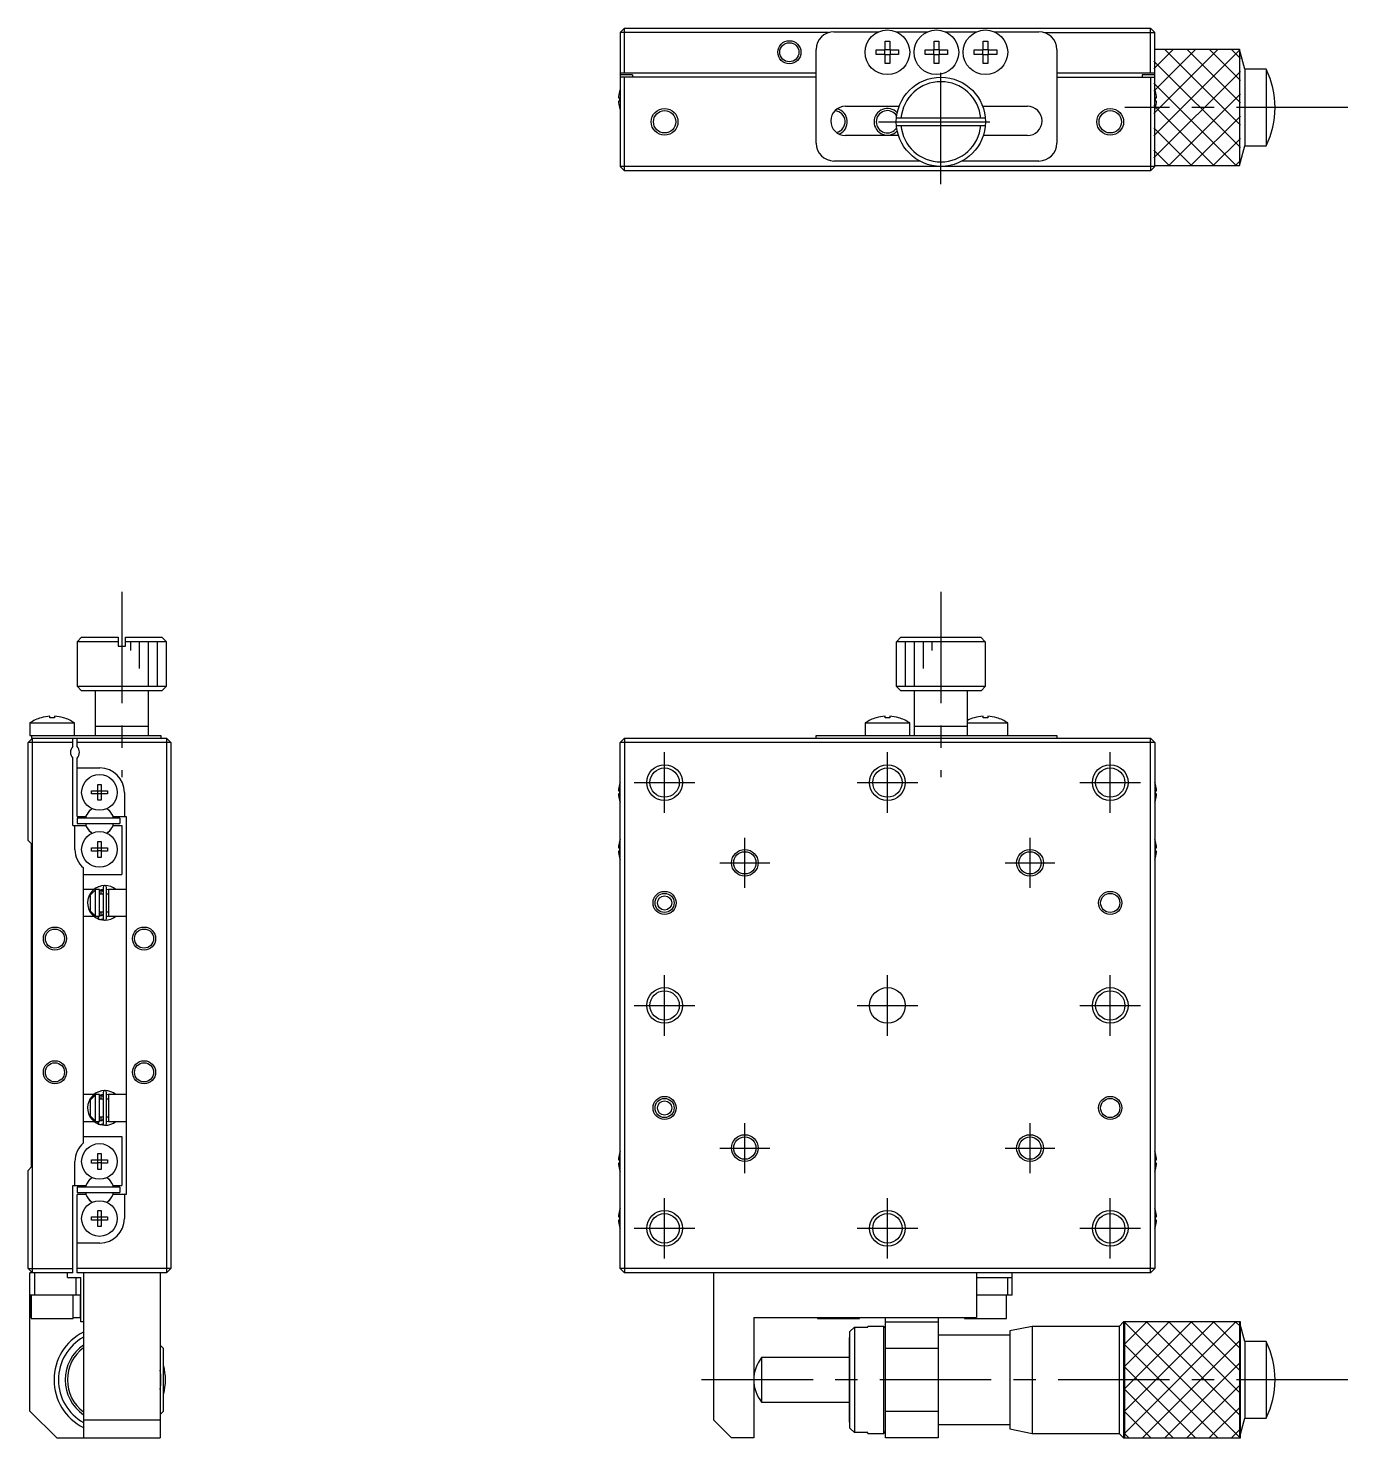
# Model space of a CAD drawing. Extents: x -8 to 378, y 7 to 269.
# Drawn here: x 48.8 to 196.9, y 110.4 to 268.6 of the extents above; entities that cross this region are included whole.
import ezdxf

# ---------------------------------------------------------------- set-up
doc = ezdxf.new("R2010")
doc.units = 0
doc.header["$LTSCALE"] = 10
doc.linetypes.add('CENTER', pattern=[2, 1.25, -0.25, 0.25, -0.25])
doc.layers.get('0').update_dxf_attribs({"linetype": 'CONTINUOUS'})
doc.layers.add('CENTER', color=1, linetype='CENTER')

msp = doc.modelspace()

# ---------------------------------------------------------------- linework, layer by layer
at = {"color": 7, "linetype": 'CONTINUOUS'}
for p, q in [((115.252878, 268.060326), (115.752878, 268.560326)), ((115.252878, 268.060326), (115.252878, 253.060326)), ((138.628378, 268.060326), (115.252878, 268.060326)), ((115.752878, 268.560326), (174.752878, 268.560326)), ((115.752878, 263.560326), (115.752878, 268.560326)), ((139.252878, 268.160326), (144.273082, 268.160326)), ((146.232674, 268.160326), (149.773082, 268.160326)), ((151.732674, 268.160326), (155.273082, 268.160326)), ((157.232674, 268.160326), (162.252878, 268.160326)), ((162.877378, 268.060326), (175.252878, 268.060326)), ((175.252878, 268.060326), (174.752878, 268.560326)), ((174.752878, 263.560326), (174.752878, 268.560326)), ((175.252878, 253.060326), (175.252878, 268.060326)), ((137.252878, 255.660326), (137.252878, 266.160326)), ((143.994288, 265.600326), (143.994288, 266.120326)), ((143.994288, 266.120326), (144.992878, 266.120326)), ((144.951503, 265.600326), (144.951503, 266.120326)), ((144.992878, 267.118916), (145.512878, 267.118916)), ((144.992878, 266.120326), (144.992878, 267.118916)), ((144.992878, 266.161701), (145.512878, 266.161701)), ((145.512878, 267.118916), (145.512878, 266.120326)), ((145.512878, 266.120326), (146.511467, 266.120326)), ((145.554253, 266.120326), (145.554253, 265.600326)), ((146.511467, 266.120326), (146.511467, 265.600326)), ((149.494288, 265.600326), (149.494288, 266.120326)), ((149.494288, 266.120326), (150.492878, 266.120326)), ((150.451503, 265.600326), (150.451503, 266.120326)), ((150.492878, 267.118916), (151.012878, 267.118916)), ((150.492878, 266.120326), (150.492878, 267.118916)), ((150.492878, 266.161701), (151.012878, 266.161701)), ((151.012878, 267.118916), (151.012878, 266.120326)), ((151.012878, 266.120326), (152.011467, 266.120326)), ((151.054253, 266.120326), (151.054253, 265.600326)), ((152.011467, 266.120326), (152.011467, 265.600326)), ((154.994288, 265.600326), (154.994288, 266.120326)), ((154.994288, 266.120326), (155.992878, 266.120326)), ((155.951503, 265.600326), (155.951503, 266.120326)), ((155.992878, 267.118916), (156.512878, 267.118916)), ((155.992878, 266.120326), (155.992878, 267.118916)), ((155.992878, 266.161701), (156.512878, 266.161701)), ((156.512878, 267.118916), (156.512878, 266.120326)), ((156.512878, 266.120326), (157.511467, 266.120326)), ((156.554253, 266.120326), (156.554253, 265.600326)), ((157.511467, 266.120326), (157.511467, 265.600326)), ((164.252878, 266.160326), (164.252878, 255.660326)), ((184.752885, 266.160325), (175.252878, 266.160325)), ((184.752885, 266.160325), (184.752885, 253.160327)), ((185.342373, 263.960326), (184.752885, 266.160325)), ((144.992878, 265.600326), (143.994288, 265.600326)), ((144.992878, 264.601737), (144.992878, 265.600326)), ((145.512878, 265.558951), (144.992878, 265.558951)), ((145.512878, 264.601737), (144.992878, 264.601737)), ((145.512878, 265.600326), (145.512878, 264.601737)), ((146.511467, 265.600326), (145.512878, 265.600326)), ((150.492878, 265.600326), (149.494288, 265.600326)), ((150.492878, 264.601737), (150.492878, 265.600326)), ((151.012878, 265.558951), (150.492878, 265.558951)), ((151.012878, 264.601737), (150.492878, 264.601737)), ((151.012878, 265.600326), (151.012878, 264.601737)), ((152.011467, 265.600326), (151.012878, 265.600326)), ((155.992878, 265.600326), (154.994288, 265.600326)), ((155.992878, 264.601737), (155.992878, 265.600326)), ((156.512878, 265.558951), (155.992878, 265.558951)), ((156.512878, 264.601737), (155.992878, 264.601737)), ((156.512878, 265.600326), (156.512878, 264.601737)), ((157.511467, 265.600326), (156.512878, 265.600326)), ((115.252878, 263.560326), (137.252878, 263.560326)), ((116.652878, 263.310326), (115.252878, 263.310326)), ((137.252878, 263.060326), (115.252878, 263.060326)), ((115.752878, 252.560326), (115.752878, 263.060326)), ((116.652878, 263.310326), (116.652878, 263.060326)), ((164.252878, 263.560326), (175.252878, 263.560326)), ((164.252878, 263.060326), (175.252878, 263.060326)), ((175.252878, 263.310326), (173.852878, 263.310326)), ((173.852878, 263.310326), (173.852878, 263.060326)), ((174.752878, 263.060326), (174.752878, 252.560326)), ((185.342373, 263.960326), (185.342373, 255.360326)), ((187.752884, 263.960326), (185.342373, 263.960326)), ((187.752884, 263.960326), (187.752884, 255.360326)), ((115.178734, 261.448942), (115.183356, 261.446688)), ((175.3224, 261.446688), (175.327022, 261.448942)), ((115.063019, 260.740326), (115.183356, 260.740326)), ((115.183356, 260.380326), (115.063019, 260.380326)), ((115.183356, 259.673965), (115.178734, 259.67171)), ((115.183356, 260.740326), (115.183356, 260.380326)), ((140.552878, 259.810326), (146.569129, 259.810326)), ((155.936626, 259.810326), (160.952878, 259.810326)), ((175.3224, 260.740326), (175.442737, 260.740326)), ((175.3224, 260.380326), (175.3224, 260.740326)), ((175.442737, 260.380326), (175.3224, 260.380326)), ((175.327022, 259.67171), (175.3224, 259.673965)), ((156.236852, 258.460326), (146.268904, 258.460326)), ((146.499195, 256.510326), (140.552878, 256.510326)), ((146.268904, 257.660326), (156.236852, 257.660326)), ((160.952878, 256.510326), (156.006561, 256.510326)), ((184.752885, 253.160327), (185.342373, 255.360326)), ((185.342373, 255.360326), (187.752884, 255.360326)), ((115.752878, 252.560326), (115.252878, 253.060326)), ((175.252878, 253.060326), (115.252878, 253.060326)), ((148.878009, 253.660326), (139.252878, 253.660326)), ((162.252878, 253.660326), (153.627746, 253.660326)), ((175.252878, 253.060326), (174.752878, 252.560326)), ((175.252878, 253.160327), (184.752885, 253.160327)), ((174.752878, 252.560326), (115.752878, 252.560326)), ((54.84947, 200.235162), (54.34947, 199.735162)), ((58.94947, 199.735162), (54.34947, 199.735162)), ((54.34947, 199.735162), (54.34947, 194.735162)), ((54.84947, 200.235162), (58.94947, 200.235162)), ((58.94947, 200.235162), (58.94947, 199.235162)), ((59.74947, 200.235162), (63.84947, 200.235162)), ((59.74947, 199.235162), (59.74947, 200.235162)), ((64.34947, 199.735162), (59.74947, 199.735162)), ((64.34947, 199.735162), (63.84947, 200.235162)), ((64.34947, 194.735162), (64.34947, 199.735162)), ((146.268904, 199.735162), (146.770691, 200.235162)), ((156.236852, 199.735162), (146.268904, 199.735162)), ((146.268904, 199.235162), (146.268904, 199.735162)), ((146.770691, 200.235162), (155.735065, 200.235162)), ((155.735065, 200.235162), (156.236852, 199.735162)), ((156.236852, 199.735162), (156.236852, 199.235162)), ((58.94947, 199.235162), (59.74947, 199.235162)), ((146.252878, 199.235162), (146.268904, 199.235162)), ((146.252878, 199.235162), (146.252878, 194.735162)), ((156.236852, 199.235162), (156.252878, 199.235162)), ((156.252878, 194.735162), (156.252878, 199.235162)), ((54.34947, 194.735162), (64.34947, 194.735162)), ((54.34947, 194.735162), (54.84947, 194.235162)), ((63.84947, 194.235162), (64.34947, 194.735162)), ((146.252878, 194.735162), (156.252878, 194.735162)), ((146.252878, 194.735162), (146.752878, 194.235162)), ((155.752878, 194.235162), (156.252878, 194.735162)), ((63.84947, 194.235162), (54.84947, 194.235162)), ((56.34947, 194.235162), (56.34947, 189.235162)), ((62.34947, 189.235162), (62.34947, 194.235162)), ((155.752878, 194.235162), (146.752878, 194.235162)), ((148.252878, 194.235162), (148.252878, 189.235162)), ((154.252878, 189.235162), (154.252878, 194.235162)), ((51.28947, 191.197743), (51.28947, 191.370115)), ((51.80947, 191.370115), (51.80947, 191.197743)), ((144.992878, 191.197743), (144.992878, 191.370115)), ((145.512878, 191.370115), (145.512878, 191.197743)), ((155.992878, 191.197743), (155.992878, 191.370115)), ((156.512878, 191.370115), (156.512878, 191.197743)), ((49.04947, 190.62682), (54.04947, 190.62682)), ((49.04947, 190.62682), (49.04947, 189.235162)), ((50.290881, 191.197743), (50.287537, 191.204598)), ((51.80947, 191.197743), (51.28947, 191.197743)), ((52.811403, 191.204598), (52.80806, 191.197743)), ((54.04947, 189.235162), (54.04947, 190.62682)), ((62.34947, 190.235162), (56.34947, 190.235162)), ((142.752878, 190.62682), (147.752878, 190.62682)), ((142.752878, 190.62682), (142.752878, 189.235162)), ((143.994288, 191.197743), (143.990945, 191.204598)), ((145.512878, 191.197743), (144.992878, 191.197743)), ((146.514811, 191.204598), (146.511467, 191.197743)), ((147.752878, 189.235162), (147.752878, 190.62682)), ((154.252878, 190.235162), (148.252878, 190.235162)), ((154.252878, 190.62682), (158.752878, 190.62682)), ((154.994288, 191.197743), (154.990945, 191.204598)), ((156.512878, 191.197743), (155.992878, 191.197743)), ((157.514811, 191.204598), (157.511467, 191.197743)), ((158.752878, 189.235162), (158.752878, 190.62682)), ((49.34947, 188.935162), (48.84947, 188.435162)), ((48.84947, 177.435162), (48.84947, 188.435162)), ((53.84947, 188.435162), (48.84947, 188.435162)), ((49.04947, 189.235162), (63.74947, 189.235162)), ((49.24947, 188.935162), (49.24947, 189.235162)), ((49.24947, 188.935162), (64.34947, 188.935162)), ((49.34947, 128.935162), (49.34947, 188.935162)), ((53.84947, 187.9966), (53.84947, 188.935162)), ((54.34947, 187.9966), (54.34947, 188.935162)), ((64.84947, 188.435162), (54.34947, 188.435162)), ((63.74947, 189.235162), (63.74947, 188.935162)), ((64.84947, 188.435162), (64.34947, 188.935162)), ((64.34947, 188.935162), (64.34947, 128.935162)), ((64.84947, 188.435162), (64.84947, 129.435162)), ((115.752878, 188.935162), (115.252878, 188.435162)), ((115.252878, 129.435162), (115.252878, 188.435162)), ((175.252878, 188.435162), (115.252878, 188.435162)), ((115.752878, 188.935162), (174.752878, 188.935162)), ((115.752878, 188.935162), (115.752878, 128.935162)), ((137.252878, 188.935162), (137.252878, 189.235162)), ((137.252878, 189.235162), (164.252878, 189.235162)), ((164.252878, 189.235162), (164.252878, 188.935162)), ((175.252878, 188.435162), (174.752878, 188.935162)), ((174.752878, 128.935162), (174.752878, 188.935162)), ((175.252878, 188.435162), (175.252878, 129.435162)), ((53.84947, 179.135162), (53.84947, 186.673724)), ((54.34947, 180.135162), (54.34947, 186.673724)), ((54.34947, 185.585162), (56.89947, 185.585162)), ((56.66947, 183.721524), (57.02947, 183.721524)), ((56.66947, 183.015162), (56.66947, 183.721524)), ((57.02947, 183.721524), (57.02947, 183.015162)), ((115.178734, 183.723778), (115.183356, 183.721524)), ((175.3224, 183.721524), (175.327022, 183.723778)), ((55.963109, 183.015162), (56.66947, 183.015162)), ((55.963109, 182.655162), (55.963109, 183.015162)), ((56.66947, 182.655162), (55.963109, 182.655162)), ((56.679842, 183.00479), (56.66947, 183.015162)), ((56.679842, 182.665534), (56.66947, 182.655162)), ((56.66947, 181.948801), (56.66947, 182.655162)), ((57.02947, 181.948801), (56.66947, 181.948801)), ((56.679842, 183.00479), (57.019098, 183.00479)), ((56.679842, 182.665534), (56.679842, 183.00479)), ((57.019098, 182.665534), (56.679842, 182.665534)), ((57.019098, 183.00479), (57.02947, 183.015162)), ((57.019098, 183.00479), (57.019098, 182.665534)), ((57.019098, 182.665534), (57.02947, 182.655162)), ((57.02947, 183.015162), (57.735832, 183.015162)), ((57.735832, 182.655162), (57.02947, 182.655162)), ((57.02947, 182.655162), (57.02947, 181.948801)), ((57.735832, 183.015162), (57.735832, 182.655162)), ((59.64947, 182.835162), (59.64947, 180.135162)), ((115.063019, 183.015162), (115.183356, 183.015162)), ((115.183356, 182.655162), (115.063019, 182.655162)), ((115.183356, 181.948801), (115.178734, 181.946546)), ((115.183356, 183.015162), (115.183356, 182.655162)), ((175.3224, 182.655162), (175.3224, 183.015162)), ((175.3224, 183.015162), (175.442737, 183.015162)), ((175.442737, 182.655162), (175.3224, 182.655162)), ((175.327022, 181.946546), (175.3224, 181.948801)), ((55.298665, 180.135162), (55.448831, 180.395257)), ((58.25011, 180.395257), (58.400276, 180.135162)), ((53.84947, 179.135162), (55.298665, 179.135162)), ((54.09947, 176.435162), (54.09947, 179.135162)), ((54.34947, 180.135162), (55.298665, 180.135162)), ((59.14947, 179.935162), (54.34947, 179.935162)), ((54.34947, 179.935162), (54.34947, 179.335162)), ((54.34947, 179.335162), (59.14947, 179.335162)), ((55.448831, 178.875067), (55.298665, 179.135162)), ((58.400276, 179.135162), (58.25011, 178.875067)), ((58.400276, 180.135162), (59.84947, 180.135162)), ((58.400276, 179.135162), (59.34947, 179.135162)), ((59.14947, 179.935162), (59.14947, 179.335162)), ((59.34947, 179.135162), (59.34947, 173.635162)), ((59.84947, 180.135162), (59.84947, 137.735162)), ((48.84947, 177.435162), (49.19947, 177.085162)), ((56.66947, 177.321524), (57.02947, 177.321524)), ((56.66947, 176.615162), (56.66947, 177.321524)), ((57.02947, 177.321524), (57.02947, 176.615162)), ((115.178734, 177.323778), (115.183356, 177.321524)), ((175.3224, 177.321524), (175.327022, 177.323778)), ((49.19947, 177.085162), (49.19947, 140.785162)), ((55.963109, 176.615162), (56.66947, 176.615162)), ((55.963109, 176.255162), (55.963109, 176.615162)), ((56.66947, 176.255162), (55.963109, 176.255162)), ((56.679842, 176.60479), (56.66947, 176.615162)), ((56.679842, 176.265534), (56.66947, 176.255162)), ((56.66947, 175.548801), (56.66947, 176.255162)), ((57.02947, 175.548801), (56.66947, 175.548801)), ((56.679842, 176.60479), (57.019098, 176.60479)), ((56.679842, 176.265534), (56.679842, 176.60479)), ((57.019098, 176.265534), (56.679842, 176.265534)), ((57.019098, 176.60479), (57.02947, 176.615162)), ((57.019098, 176.60479), (57.019098, 176.265534)), ((57.019098, 176.265534), (57.02947, 176.255162)), ((57.02947, 176.615162), (57.735832, 176.615162)), ((57.735832, 176.255162), (57.02947, 176.255162)), ((57.02947, 176.255162), (57.02947, 175.548801)), ((57.735832, 176.615162), (57.735832, 176.255162)), ((115.063019, 176.615162), (115.183356, 176.615162)), ((115.183356, 176.255162), (115.063019, 176.255162)), ((115.183356, 175.548801), (115.178734, 175.546546)), ((115.183356, 176.615162), (115.183356, 176.255162)), ((175.3224, 176.255162), (175.3224, 176.615162)), ((175.3224, 176.615162), (175.442737, 176.615162)), ((175.442737, 176.255162), (175.3224, 176.255162)), ((175.327022, 175.546546), (175.3224, 175.548801)), ((55.04947, 143.514224), (55.04947, 174.3561)), ((55.04947, 173.635162), (59.34947, 173.635162)), ((56.213225, 171.935162), (55.04947, 171.935162)), ((55.84947, 171.351677), (56.34947, 171.880845)), ((55.84947, 169.518647), (55.84947, 171.351677)), ((56.84947, 171.935162), (56.34947, 171.935162)), ((56.34947, 171.935162), (56.34947, 168.935162)), ((56.685384, 172.222743), (56.667392, 172.214944)), ((56.741825, 172.244983), (56.684939, 172.223602)), ((56.838175, 171.864968), (56.85272, 171.870733)), ((56.849312, 171.870372), (57.254428, 171.978851)), ((56.84947, 168.935162), (56.84947, 171.935162)), ((57.25447, 171.435162), (56.84947, 171.435162)), ((56.85272, 171.870733), (56.866981, 171.875549)), ((56.866981, 171.875549), (56.881474, 171.879635)), ((56.881474, 171.879635), (56.89616, 171.882978)), ((56.89616, 171.882978), (56.911002, 171.885568)), ((56.911002, 171.885568), (56.92596, 171.887399)), ((56.92596, 171.887399), (56.940996, 171.888463)), ((56.940996, 171.888463), (56.95607, 171.888757)), ((56.95607, 171.888757), (56.971142, 171.88828)), ((56.971142, 171.88828), (56.986172, 171.887034)), ((56.986172, 171.887034), (57.00112, 171.885021)), ((57.00112, 171.885021), (57.015947, 171.882248)), ((57.015947, 171.882248), (57.030613, 171.878722)), ((57.030613, 171.878722), (57.045081, 171.874454)), ((57.045081, 171.874454), (57.059312, 171.869455)), ((57.04947, 171.435162), (57.04947, 171.873346)), ((57.059312, 171.869455), (57.073269, 171.863742)), ((57.073269, 171.863742), (57.086918, 171.857329)), ((57.086918, 171.857329), (57.100224, 171.850236)), ((57.100224, 171.850236), (57.113153, 171.842482)), ((57.113153, 171.842482), (57.125673, 171.834088)), ((57.125673, 171.834088), (57.137754, 171.825079)), ((57.137754, 171.825079), (57.149367, 171.815478)), ((57.149367, 171.815478), (57.160484, 171.805311)), ((57.160484, 171.805311), (57.171079, 171.794606)), ((57.171079, 171.794606), (57.181127, 171.783391)), ((57.181127, 171.783391), (57.190606, 171.771694)), ((57.190606, 171.771694), (57.199493, 171.759545)), ((57.199493, 171.759545), (57.20777, 171.746977)), ((57.20777, 171.746977), (57.215418, 171.734019)), ((57.215418, 171.734019), (57.22242, 171.720704)), ((57.22242, 171.720704), (57.228761, 171.707066)), ((57.228761, 171.707066), (57.234427, 171.693136)), ((57.234427, 171.693136), (57.239407, 171.678949)), ((57.239407, 171.678949), (57.243691, 171.66454)), ((57.243691, 171.66454), (57.247268, 171.649942)), ((57.247268, 171.649942), (57.250132, 171.635189)), ((57.250132, 171.635189), (57.252277, 171.620318)), ((57.252277, 171.620318), (57.253699, 171.605362)), ((57.253699, 171.605362), (57.254394, 171.590358)), ((57.254394, 171.590358), (57.25447, 171.583663)), ((57.25447, 172.185162), (57.25447, 168.685162)), ((57.64447, 168.685162), (57.64447, 172.185162)), ((57.84947, 171.435162), (57.64447, 171.435162)), ((57.644526, 171.978528), (57.849717, 171.938531)), ((57.84947, 171.935162), (57.84947, 168.935162)), ((59.84947, 171.935162), (57.84947, 171.935162)), ((57.849717, 171.938531), (57.861903, 171.935248)), ((56.34947, 168.989479), (55.84947, 169.518647)), ((56.84947, 169.435162), (57.25447, 169.435162)), ((57.04947, 168.996967), (57.04947, 169.435162)), ((57.241648, 169.198592), (57.237025, 169.184312)), ((57.245572, 169.21308), (57.241648, 169.198592)), ((57.24879, 169.227743), (57.245572, 169.21308)), ((57.251293, 169.242547), (57.24879, 169.227743)), ((57.253077, 169.257456), (57.251293, 169.242547)), ((57.254136, 169.272436), (57.253077, 169.257456)), ((57.25447, 169.286661), (57.254136, 169.272436)), ((57.64447, 169.435162), (57.84947, 169.435162)), ((55.04947, 168.935162), (56.212855, 168.935162)), ((56.34947, 168.935162), (56.84947, 168.935162)), ((56.655778, 168.660532), (56.675539, 168.651833)), ((56.676073, 168.651544), (56.743774, 168.874962)), ((56.681554, 168.66271), (56.681349, 168.657165)), ((56.681349, 168.657165), (56.681679, 168.652744)), ((56.68229, 168.669341), (56.681554, 168.66271)), ((56.681679, 168.652744), (56.68217, 168.650512)), ((56.68217, 168.650512), (56.68421, 168.647145)), ((56.683554, 168.677015), (56.68229, 168.669341)), ((56.685337, 168.68568), (56.683554, 168.677015)), ((56.68421, 168.647145), (56.684939, 168.646722)), ((56.684939, 168.646722), (56.715106, 168.634668)), ((56.687626, 168.695278), (56.685337, 168.68568)), ((56.690408, 168.705746), (56.687626, 168.695278)), ((56.693663, 168.717015), (56.690408, 168.705746)), ((56.697369, 168.729009), (56.693663, 168.717015)), ((56.701502, 168.741648), (56.697369, 168.729009)), ((56.706035, 168.754849), (56.701502, 168.741648)), ((56.710937, 168.768523), (56.706035, 168.754849)), ((56.716176, 168.782579), (56.710937, 168.768523)), ((56.715106, 168.634668), (56.747526, 168.623509)), ((56.721717, 168.796925), (56.716176, 168.782579)), ((56.727523, 168.811465), (56.721717, 168.796925)), ((56.733555, 168.826101), (56.727523, 168.811465)), ((56.739773, 168.840737), (56.733555, 168.826101)), ((56.734423, 168.627466), (57.421878, 168.491506)), ((56.746137, 168.855276), (56.739773, 168.840737)), ((56.743774, 168.874962), (56.773972, 168.935175)), ((56.752603, 168.869619), (56.746137, 168.855276)), ((56.747526, 168.623509), (56.780452, 168.613987)), ((56.759128, 168.883673), (56.752603, 168.869619)), ((56.76567, 168.897344), (56.759128, 168.883673)), ((56.772184, 168.91054), (56.76567, 168.897344)), ((56.778628, 168.923174), (56.772184, 168.91054)), ((56.784958, 168.935162), (56.778628, 168.923174)), ((56.780452, 168.613987), (56.813804, 168.606123)), ((56.813804, 168.606123), (56.847498, 168.599938)), ((56.83612, 169.005196), (56.823831, 169.010524)), ((56.846495, 169.00195), (56.838175, 169.005357)), ((56.860675, 168.996805), (56.846495, 169.00195)), ((56.847498, 168.599938), (56.881453, 168.595446)), ((56.875098, 168.992389), (56.860675, 168.996805)), ((56.889727, 168.988714), (56.875098, 168.992389)), ((56.881453, 168.595446), (56.915585, 168.592656)), ((56.904524, 168.985791), (56.889727, 168.988714)), ((56.91945, 168.983627), (56.904524, 168.985791)), ((56.915585, 168.592656), (56.949811, 168.591577)), ((56.934465, 168.982229), (56.91945, 168.983627)), ((56.949529, 168.9816), (56.934465, 168.982229)), ((56.964603, 168.981743), (56.949529, 168.9816)), ((56.949811, 168.591577), (56.984048, 168.592209)), ((56.979646, 168.982654), (56.964603, 168.981743)), ((56.994619, 168.984333), (56.979646, 168.982654)), ((56.984048, 168.592209), (57.01821, 168.594552)), ((57.009483, 168.986771), (56.994619, 168.984333)), ((57.024199, 168.989963), (57.009483, 168.986771)), ((57.01821, 168.594552), (57.052217, 168.598599)), ((57.038729, 168.993898), (57.024199, 168.989963)), ((57.053036, 168.998565), (57.038729, 168.993898)), ((57.052217, 168.598599), (57.085983, 168.60434)), ((57.067084, 169.003948), (57.053036, 168.998565)), ((57.080837, 169.010033), (57.067084, 169.003948)), ((57.094261, 169.016802), (57.080837, 169.010033)), ((57.085983, 168.60434), (57.119427, 168.611763)), ((57.107323, 169.024236), (57.094261, 169.016802)), ((57.119993, 169.032315), (57.107323, 169.024236)), ((57.119427, 168.611763), (57.152467, 168.620849)), ((57.132238, 169.041015), (57.119993, 169.032315)), ((57.144032, 169.050314), (57.132238, 169.041015)), ((57.155345, 169.060186), (57.144032, 169.050314)), ((57.152467, 168.620849), (57.185022, 168.631575)), ((57.166151, 169.070607), (57.155345, 169.060186)), ((57.176427, 169.081548), (57.166151, 169.070607)), ((57.186149, 169.092983), (57.176427, 169.081548)), ((57.185022, 168.631575), (57.217012, 168.643917)), ((57.195294, 169.104882), (57.186149, 169.092983)), ((57.203843, 169.117215), (57.195294, 169.104882)), ((57.211776, 169.129953), (57.203843, 169.117215)), ((57.219076, 169.143063), (57.211776, 169.129953)), ((57.217012, 168.643917), (57.248359, 168.657845)), ((57.225727, 169.156515), (57.219076, 169.143063)), ((57.231714, 169.170276), (57.225727, 169.156515)), ((57.237025, 169.184312), (57.231714, 169.170276)), ((57.248359, 168.657845), (57.256018, 168.661537)), ((57.86106, 168.934031), (57.644493, 168.89148)), ((57.84947, 168.935162), (59.84947, 168.935162)), ((56.213225, 148.935162), (55.04947, 148.935162)), ((55.84947, 148.351677), (56.34947, 148.880845)), ((56.84947, 148.935162), (56.34947, 148.935162)), ((56.34947, 148.935162), (56.34947, 145.935162)), ((56.685384, 149.222743), (56.667392, 149.214944)), ((56.67908, 149.219513), (56.676282, 149.218825)), ((56.741825, 149.244983), (56.684939, 149.223602)), ((56.838175, 148.864968), (56.85272, 148.870733)), ((56.849312, 148.870372), (57.254428, 148.978851)), ((56.84947, 145.935162), (56.84947, 148.935162)), ((56.85272, 148.870733), (56.866981, 148.875549)), ((56.866981, 148.875549), (56.881474, 148.879635)), ((56.881474, 148.879635), (56.89616, 148.882978)), ((56.89616, 148.882978), (56.911002, 148.885568)), ((56.911002, 148.885568), (56.92596, 148.887399)), ((56.92596, 148.887399), (56.940996, 148.888463)), ((56.940996, 148.888463), (56.95607, 148.888757)), ((56.95607, 148.888757), (56.971142, 148.88828)), ((56.971142, 148.88828), (56.986172, 148.887034)), ((56.986172, 148.887034), (57.00112, 148.885021)), ((57.00112, 148.885021), (57.015947, 148.882248)), ((57.015947, 148.882248), (57.030613, 148.878722)), ((57.030613, 148.878722), (57.045081, 148.874454)), ((57.045081, 148.874454), (57.059312, 148.869455)), ((57.04947, 148.435162), (57.04947, 148.873346)), ((57.059312, 148.869455), (57.073269, 148.863742)), ((57.073269, 148.863742), (57.086918, 148.857329)), ((57.086918, 148.857329), (57.100224, 148.850236)), ((57.100224, 148.850236), (57.113153, 148.842482)), ((57.113153, 148.842482), (57.125673, 148.834088)), ((57.125673, 148.834088), (57.137754, 148.825079)), ((57.137754, 148.825079), (57.149367, 148.815478)), ((57.149367, 148.815478), (57.160484, 148.805311)), ((57.160484, 148.805311), (57.171079, 148.794606)), ((57.171079, 148.794606), (57.181127, 148.783391)), ((57.181127, 148.783391), (57.190606, 148.771694)), ((57.190606, 148.771694), (57.199493, 148.759545)), ((57.199493, 148.759545), (57.20777, 148.746977)), ((57.20777, 148.746977), (57.215418, 148.734019)), ((57.215418, 148.734019), (57.22242, 148.720704)), ((57.22242, 148.720704), (57.228761, 148.707066)), ((57.228761, 148.707066), (57.234427, 148.693136)), ((57.234427, 148.693136), (57.239407, 148.678949)), ((57.239407, 148.678949), (57.243691, 148.66454)), ((57.243691, 148.66454), (57.247268, 148.649942)), ((57.247268, 148.649942), (57.250132, 148.635189)), ((57.25447, 149.185162), (57.25447, 145.685162)), ((57.64447, 145.685162), (57.64447, 149.185162)), ((57.644526, 148.978528), (57.849717, 148.938531)), ((57.84947, 148.935162), (57.84947, 145.935162)), ((59.84947, 148.935162), (57.84947, 148.935162)), ((57.849717, 148.938531), (57.861903, 148.935248)), ((55.84947, 146.518647), (55.84947, 148.351677)), ((57.25447, 148.435162), (56.84947, 148.435162)), ((57.250132, 148.635189), (57.252277, 148.620318)), ((57.252277, 148.620318), (57.253699, 148.605362)), ((57.253699, 148.605362), (57.254394, 148.590358)), ((57.254394, 148.590358), (57.25447, 148.583663)), ((57.84947, 148.435162), (57.64447, 148.435162)), ((55.04947, 145.935162), (56.212855, 145.935162)), ((56.34947, 145.989479), (55.84947, 146.518647)), ((56.34947, 145.935162), (56.84947, 145.935162)), ((56.655778, 145.660532), (56.682773, 145.648716)), ((56.676073, 145.651544), (56.743774, 145.874962)), ((56.681554, 145.66271), (56.681349, 145.657165)), ((56.681349, 145.657165), (56.681679, 145.652744)), ((56.68229, 145.669341), (56.681554, 145.66271)), ((56.681679, 145.652744), (56.68217, 145.650512)), ((56.68217, 145.650512), (56.68421, 145.647145)), ((56.683554, 145.677015), (56.68229, 145.669341)), ((56.685337, 145.68568), (56.683554, 145.677015)), ((56.68421, 145.647145), (56.684939, 145.646722)), ((56.684939, 145.646722), (56.715106, 145.634668)), ((56.687626, 145.695278), (56.685337, 145.68568)), ((56.690408, 145.705746), (56.687626, 145.695278)), ((56.693663, 145.717015), (56.690408, 145.705746)), ((56.697369, 145.729009), (56.693663, 145.717015)), ((56.701502, 145.741648), (56.697369, 145.729009)), ((56.706035, 145.754849), (56.701502, 145.741648)), ((56.710937, 145.768523), (56.706035, 145.754849)), ((56.716176, 145.782579), (56.710937, 145.768523)), ((56.715106, 145.634668), (56.747526, 145.623509)), ((56.721717, 145.796925), (56.716176, 145.782579)), ((56.727523, 145.811465), (56.721717, 145.796925)), ((56.733555, 145.826101), (56.727523, 145.811465)), ((56.739773, 145.840737), (56.733555, 145.826101)), ((56.734423, 145.627466), (57.421878, 145.491506)), ((56.746137, 145.855276), (56.739773, 145.840737)), ((56.743774, 145.874962), (56.773972, 145.935175)), ((56.752603, 145.869619), (56.746137, 145.855276)), ((56.747526, 145.623509), (56.780452, 145.613987)), ((56.759128, 145.883673), (56.752603, 145.869619)), ((56.76567, 145.897344), (56.759128, 145.883673)), ((56.772184, 145.91054), (56.76567, 145.897344)), ((56.778628, 145.923174), (56.772184, 145.91054)), ((56.784958, 145.935162), (56.778628, 145.923174)), ((56.780452, 145.613987), (56.813804, 145.606123)), ((56.813804, 145.606123), (56.847498, 145.599938)), ((56.83612, 146.005196), (56.823831, 146.010524)), ((56.846495, 146.00195), (56.838175, 146.005357)), ((56.860675, 145.996805), (56.846495, 146.00195)), ((56.847498, 145.599938), (56.881453, 145.595446)), ((56.84947, 146.435162), (57.25447, 146.435162)), ((56.875098, 145.992389), (56.860675, 145.996805)), ((56.889727, 145.988714), (56.875098, 145.992389)), ((56.881453, 145.595446), (56.915585, 145.592656)), ((56.904524, 145.985791), (56.889727, 145.988714)), ((56.91945, 145.983627), (56.904524, 145.985791)), ((56.915585, 145.592656), (56.949811, 145.591577)), ((56.934465, 145.982229), (56.91945, 145.983627)), ((56.949529, 145.9816), (56.934465, 145.982229)), ((56.964603, 145.981743), (56.949529, 145.9816)), ((56.949811, 145.591577), (56.984048, 145.592209)), ((56.979646, 145.982654), (56.964603, 145.981743)), ((56.994619, 145.984333), (56.979646, 145.982654)), ((56.984048, 145.592209), (57.01821, 145.594552)), ((57.009483, 145.986771), (56.994619, 145.984333)), ((57.024199, 145.989963), (57.009483, 145.986771)), ((57.01821, 145.594552), (57.052217, 145.598599)), ((57.038729, 145.993898), (57.024199, 145.989963)), ((57.053036, 145.998565), (57.038729, 145.993898)), ((57.04947, 145.996967), (57.04947, 146.435162)), ((57.052217, 145.598599), (57.085983, 145.60434)), ((57.067084, 146.003948), (57.053036, 145.998565)), ((57.080837, 146.010033), (57.067084, 146.003948)), ((57.094261, 146.016802), (57.080837, 146.010033)), ((57.085983, 145.60434), (57.119427, 145.611763)), ((57.107323, 146.024236), (57.094261, 146.016802)), ((57.119993, 146.032315), (57.107323, 146.024236)), ((57.119427, 145.611763), (57.152467, 145.620849)), ((57.132238, 146.041015), (57.119993, 146.032315)), ((57.144032, 146.050314), (57.132238, 146.041015)), ((57.155345, 146.060186), (57.144032, 146.050314)), ((57.152467, 145.620849), (57.185022, 145.631575)), ((57.166151, 146.070607), (57.155345, 146.060186)), ((57.176427, 146.081548), (57.166151, 146.070607)), ((57.186149, 146.092983), (57.176427, 146.081548)), ((57.185022, 145.631575), (57.217012, 145.643917)), ((57.195294, 146.104882), (57.186149, 146.092983)), ((57.203843, 146.117215), (57.195294, 146.104882)), ((57.211776, 146.129953), (57.203843, 146.117215)), ((57.219076, 146.143063), (57.211776, 146.129953)), ((57.217012, 145.643917), (57.248359, 145.657845)), ((57.225727, 146.156515), (57.219076, 146.143063)), ((57.231714, 146.170276), (57.225727, 146.156515)), ((57.237025, 146.184312), (57.231714, 146.170276)), ((57.241648, 146.198592), (57.237025, 146.184312)), ((57.245572, 146.21308), (57.241648, 146.198592)), ((57.24879, 146.227743), (57.245572, 146.21308)), ((57.248359, 145.657845), (57.256018, 145.661537)), ((57.251293, 146.242547), (57.24879, 146.227743)), ((57.253077, 146.257456), (57.251293, 146.242547)), ((57.254136, 146.272436), (57.253077, 146.257456)), ((57.25447, 146.286661), (57.254136, 146.272436)), ((57.64447, 146.435162), (57.84947, 146.435162)), ((57.86106, 145.934031), (57.644493, 145.89148)), ((57.84947, 145.935162), (59.84947, 145.935162)), ((55.04947, 144.235162), (59.34947, 144.235162)), ((59.34947, 144.235162), (59.34947, 138.735162)), ((56.66947, 142.321524), (57.02947, 142.321524)), ((56.66947, 141.615162), (56.66947, 142.321524)), ((57.02947, 142.321524), (57.02947, 141.615162)), ((115.178734, 142.323778), (115.183356, 142.321524)), ((175.3224, 142.321524), (175.327022, 142.323778)), ((49.19947, 140.785162), (48.84947, 140.435162)), ((54.09947, 138.735162), (54.09947, 141.435162)), ((55.963109, 141.615162), (56.66947, 141.615162)), ((55.963109, 141.255162), (55.963109, 141.615162)), ((56.66947, 141.255162), (55.963109, 141.255162)), ((56.679842, 141.60479), (56.66947, 141.615162)), ((56.679842, 141.265534), (56.66947, 141.255162)), ((56.66947, 140.548801), (56.66947, 141.255162)), ((56.679842, 141.60479), (57.019098, 141.60479)), ((56.679842, 141.265534), (56.679842, 141.60479)), ((57.019098, 141.265534), (56.679842, 141.265534)), ((57.019098, 141.60479), (57.02947, 141.615162)), ((57.019098, 141.60479), (57.019098, 141.265534)), ((57.019098, 141.265534), (57.02947, 141.255162)), ((57.02947, 141.615162), (57.735832, 141.615162)), ((57.735832, 141.255162), (57.02947, 141.255162)), ((57.02947, 141.255162), (57.02947, 140.548801)), ((57.735832, 141.615162), (57.735832, 141.255162)), ((115.063019, 141.615162), (115.183356, 141.615162)), ((115.183356, 141.255162), (115.063019, 141.255162)), ((115.183356, 141.615162), (115.183356, 141.255162)), ((175.3224, 141.255162), (175.3224, 141.615162)), ((175.3224, 141.615162), (175.442737, 141.615162)), ((175.442737, 141.255162), (175.3224, 141.255162)), ((48.84947, 129.435162), (48.84947, 140.435162)), ((57.02947, 140.548801), (56.66947, 140.548801)), ((115.183356, 140.548801), (115.178734, 140.546546)), ((175.327022, 140.546546), (175.3224, 140.548801)), ((53.84947, 138.735162), (55.298665, 138.735162)), ((53.84947, 128.935162), (53.84947, 138.735162)), ((59.14947, 138.535162), (54.34947, 138.535162)), ((54.34947, 138.535162), (54.34947, 137.935162)), ((54.34947, 137.935162), (59.14947, 137.935162)), ((55.298665, 137.735162), (54.34947, 137.735162)), ((54.34947, 128.935162), (54.34947, 137.735162)), ((55.448831, 138.995257), (55.298665, 138.735162)), ((55.298665, 137.735162), (55.448831, 137.475067)), ((58.400276, 138.735162), (58.25011, 138.995257)), ((58.25011, 137.475067), (58.400276, 137.735162)), ((58.400276, 138.735162), (59.34947, 138.735162)), ((59.84947, 137.735162), (58.400276, 137.735162)), ((59.14947, 138.535162), (59.14947, 137.935162)), ((59.64947, 137.735162), (59.64947, 135.035162)), ((55.963109, 135.215162), (56.66947, 135.215162)), ((55.963109, 134.855162), (55.963109, 135.215162)), ((56.66947, 134.855162), (55.963109, 134.855162)), ((56.66947, 135.921524), (57.02947, 135.921524)), ((56.66947, 135.215162), (56.66947, 135.921524)), ((56.679842, 135.20479), (56.66947, 135.215162)), ((56.679842, 134.865534), (56.66947, 134.855162)), ((56.66947, 134.148801), (56.66947, 134.855162)), ((56.679842, 135.20479), (57.019098, 135.20479)), ((56.679842, 134.865534), (56.679842, 135.20479)), ((57.019098, 134.865534), (56.679842, 134.865534)), ((57.019098, 135.20479), (57.02947, 135.215162)), ((57.019098, 135.20479), (57.019098, 134.865534)), ((57.019098, 134.865534), (57.02947, 134.855162)), ((57.02947, 135.921524), (57.02947, 135.215162)), ((57.02947, 135.215162), (57.735832, 135.215162)), ((57.735832, 134.855162), (57.02947, 134.855162)), ((57.02947, 134.855162), (57.02947, 134.148801)), ((57.735832, 135.215162), (57.735832, 134.855162)), ((115.063019, 135.215162), (115.183356, 135.215162)), ((115.183356, 134.855162), (115.063019, 134.855162)), ((115.178734, 135.923778), (115.183356, 135.921524)), ((115.183356, 135.215162), (115.183356, 134.855162)), ((175.3224, 135.921524), (175.327022, 135.923778)), ((175.3224, 134.855162), (175.3224, 135.215162)), ((175.3224, 135.215162), (175.442737, 135.215162)), ((175.442737, 134.855162), (175.3224, 134.855162)), ((57.02947, 134.148801), (56.66947, 134.148801)), ((115.183356, 134.148801), (115.178734, 134.146546)), ((175.327022, 134.146546), (175.3224, 134.148801)), ((56.89947, 132.285162), (54.34947, 132.285162)), ((48.84947, 129.435162), (49.34947, 128.935162)), ((48.84947, 129.435162), (53.84947, 129.435162)), ((53.84947, 128.935162), (49.04947, 128.935162)), ((49.04947, 113.435162), (49.04947, 128.935162)), ((49.54947, 128.935162), (49.54947, 126.435162)), ((53.24947, 128.435162), (53.24947, 128.935162)), ((53.24947, 128.435162), (54.74947, 128.435162)), ((54.24947, 126.435162), (54.24947, 128.435162)), ((64.84947, 129.435162), (54.34947, 129.435162)), ((64.34947, 128.935162), (54.34947, 128.935162)), ((54.74947, 123.435162), (54.74947, 128.435162)), ((55.04947, 128.935162), (55.04947, 110.435162)), ((63.64947, 128.935162), (63.64947, 110.435162)), ((64.84947, 129.435162), (64.34947, 128.935162)), ((115.252878, 129.435162), (115.752878, 128.935162)), ((175.252878, 129.435162), (115.252878, 129.435162)), ((174.752878, 128.935162), (115.752878, 128.935162)), ((125.752878, 128.935162), (125.752878, 112.435162)), ((155.252878, 128.935162), (155.252878, 123.935162)), ((155.252878, 128.435162), (159.25288, 128.435162)), ((158.752878, 126.435162), (158.752878, 128.435162)), ((159.25288, 126.435162), (159.25288, 128.935162)), ((174.752878, 128.935162), (175.252878, 129.435162)), ((54.74947, 126.435162), (49.04947, 126.435162)), ((49.118649, 126.435162), (49.118649, 123.935162)), ((49.19947, 126.435162), (49.19947, 123.835162)), ((53.89947, 123.835162), (53.89947, 126.435162)), ((54.709207, 123.935162), (54.709207, 126.435162)), ((159.252878, 126.435162), (155.252878, 126.435162)), ((158.602878, 123.835162), (158.602878, 126.435162)), ((49.19947, 123.935162), (49.04947, 123.935162)), ((49.19947, 123.835162), (53.89947, 123.835162)), ((53.89947, 123.935162), (54.74947, 123.935162)), ((55.04947, 123.435162), (54.74947, 123.435162)), ((130.252878, 123.935162), (130.252878, 110.435162)), ((130.252878, 123.935162), (155.252878, 123.935162)), ((137.402878, 123.935162), (137.402878, 123.835162)), ((137.402878, 123.835162), (142.102878, 123.835162)), ((142.102878, 123.835162), (142.102878, 123.935162)), ((145.052878, 110.435162), (145.052878, 123.935162)), ((145.052878, 123.435162), (150.952878, 123.435162)), ((150.952878, 123.935162), (150.952878, 110.435162)), ((153.902878, 123.935162), (153.902878, 123.835162)), ((153.902878, 123.835162), (158.602878, 123.835162)), ((171.752884, 123.435161), (171.252882, 122.935158)), ((171.752884, 123.435161), (171.752884, 110.435163)), ((184.752885, 123.435161), (171.752884, 123.435161)), ((184.852885, 123.435161), (171.852884, 123.435161)), ((171.852884, 123.435161), (171.852884, 110.435163)), ((184.752885, 123.435161), (184.752885, 110.435163)), ((185.342373, 121.235162), (184.752885, 123.435161)), ((184.852885, 110.435163), (184.852885, 123.435161)), ((141.052878, 122.343489), (141.552878, 122.851242)), ((141.052878, 111.526835), (141.052878, 122.343489)), ((141.552878, 122.851242), (141.552878, 111.019082)), ((141.552878, 122.851242), (143.052878, 122.851242)), ((144.852878, 122.935162), (143.052878, 122.935162)), ((143.052878, 122.851242), (143.052878, 122.935162)), ((144.852878, 110.935162), (144.852878, 122.935162)), ((145.052878, 122.735162), (144.852878, 122.935162)), ((159.002878, 121.935162), (150.952878, 121.935162)), ((161.502877, 122.935158), (159.002878, 122.435159)), ((159.002878, 122.435159), (159.002878, 111.435165)), ((161.502877, 122.935158), (161.502877, 110.935166)), ((171.252882, 122.935158), (161.502877, 122.935158)), ((171.252882, 122.935158), (171.252882, 110.935166)), ((64.04947, 120.435162), (63.64947, 120.835162)), ((64.04947, 113.435162), (64.04947, 120.435162)), ((140.952878, 121.685162), (140.952878, 112.185162)), ((141.052878, 121.685162), (140.952878, 121.685162)), ((150.952878, 120.435162), (145.052878, 120.435162)), ((185.342373, 121.235162), (185.342373, 112.635162)), ((187.752884, 121.235162), (185.342373, 121.235162)), ((187.752884, 121.235162), (187.752884, 112.635162)), ((131.130387, 119.435158), (131.130387, 114.435166)), ((140.952878, 119.435158), (131.130387, 119.435158)), ((131.130387, 114.435166), (140.952878, 114.435166)), ((49.04947, 113.435162), (52.04947, 110.435162)), ((55.04947, 112.435162), (63.64947, 112.435162)), ((63.64947, 113.035162), (64.04947, 113.435162)), ((125.752878, 112.435162), (127.752878, 110.435162)), ((145.052878, 113.435162), (150.952878, 113.435162)), ((184.752885, 110.435163), (185.342373, 112.635162)), ((185.342373, 112.635162), (187.752884, 112.635162)), ((140.952878, 112.185162), (141.052878, 112.185162)), ((141.552878, 111.019082), (141.052878, 111.526835)), ((143.052878, 111.019082), (141.552878, 111.019082)), ((143.052878, 110.935162), (143.052878, 111.019082)), ((143.052878, 110.935162), (144.852878, 110.935162)), ((144.852878, 110.935162), (145.052878, 111.135162)), ((150.952878, 111.935162), (159.002878, 111.935162)), ((159.002878, 111.435165), (161.502877, 110.935166)), ((161.502877, 110.935166), (171.252882, 110.935166)), ((171.252882, 110.935166), (171.752884, 110.435163)), ((52.04947, 110.435162), (63.64947, 110.435162)), ((130.252878, 110.435162), (127.752878, 110.435162)), ((150.952878, 110.435162), (145.052878, 110.435162)), ((171.752884, 110.435163), (184.752885, 110.435163)), ((171.852884, 110.435163), (184.852885, 110.435163))]:
    msp.add_line(p, q, dxfattribs=at)
at = {"color": 3, "linetype": 'CONTINUOUS'}
for p, q in [((175.152878, 264.000503), (177.3127, 266.160325)), ((175.152878, 261.500503), (179.8127, 266.160325)), ((175.152878, 259.000503), (182.3127, 266.160325)), ((175.152878, 256.500503), (184.8127, 266.160325)), ((176.371396, 266.160325), (184.852885, 257.678837)), ((178.871396, 266.160325), (184.852885, 260.178837)), ((181.371396, 266.160325), (184.852885, 262.678837)), ((183.871396, 266.160325), (184.852885, 265.178837)), ((175.152878, 264.878844), (184.852885, 255.178837)), ((175.152878, 254.000503), (184.852885, 263.70051)), ((175.152878, 262.378844), (184.371394, 253.160327)), ((176.812702, 253.160327), (184.852885, 261.20051)), ((175.152878, 259.878844), (181.871394, 253.160327)), ((179.312702, 253.160327), (184.852885, 258.70051)), ((175.152878, 257.378844), (179.371394, 253.160327)), ((181.812702, 253.160327), (184.852885, 256.20051)), ((175.152878, 254.878844), (176.871394, 253.160327)), ((184.312702, 253.160327), (184.852885, 253.70051)), ((60.34947, 198.735162), (60.34947, 199.735162)), ((61.34947, 196.735162), (61.34947, 199.735162)), ((62.34947, 194.735162), (62.34947, 199.735162)), ((63.34947, 194.735162), (63.34947, 199.735162)), ((147.252878, 199.735162), (147.252878, 194.735162)), ((148.252878, 199.735162), (148.252878, 194.735162)), ((149.252878, 199.735162), (149.252878, 196.735162)), ((150.252878, 199.735162), (150.252878, 198.735162)), ((171.852884, 123.425674), (171.862371, 123.435161)), ((171.852884, 120.925674), (174.362371, 123.435161)), ((171.852884, 118.425674), (176.862371, 123.435161)), ((171.852884, 115.925674), (179.362371, 123.435161)), ((171.852884, 113.425674), (181.862371, 123.435161)), ((171.852884, 110.925674), (184.362371, 123.435161)), ((171.852884, 123.404002), (184.821723, 110.435163)), ((174.321725, 123.435161), (184.852885, 112.904001)), ((176.821725, 123.435161), (184.852885, 115.404001)), ((179.321725, 123.435161), (184.852885, 117.904001)), ((181.821725, 123.435161), (184.852885, 120.404001)), ((184.321725, 123.435161), (184.852885, 122.904001)), ((171.852884, 120.904002), (182.321723, 110.435163)), ((173.862373, 110.435163), (184.852885, 121.425675)), ((176.362373, 110.435163), (184.852885, 118.925675)), ((171.852884, 118.404002), (179.821723, 110.435163)), ((171.852884, 115.904002), (177.321723, 110.435163)), ((178.862373, 110.435163), (184.852885, 116.425675)), ((181.362373, 110.435163), (184.852885, 113.925675)), ((171.852884, 113.404002), (174.821723, 110.435163)), ((171.852884, 110.904002), (172.321723, 110.435163)), ((183.862373, 110.435163), (184.852885, 111.425675))]:
    msp.add_line(p, q, dxfattribs=at)
at = {"color": 7, "linetype": 'CONTINUOUS'}
for centre, radius in [((145.252878, 265.860326), 2.5), ((150.752878, 265.860326), 2.5), ((156.252878, 265.860326), 2.5), ((134.252878, 265.860326), 1.075), ((151.252878, 258.060326), 5), ((120.252878, 258.060326), 1.25), ((170.252878, 258.060326), 1.25), ((120.252878, 183.935162), 1.65), ((145.252878, 183.935162), 1.65), ((170.252878, 183.935162), 1.65), ((56.84947, 182.835162), 2), ((56.84947, 176.435162), 2), ((129.252878, 174.935162), 1.25), ((161.252878, 174.935162), 1.25), ((120.252878, 170.435162), 1.075), ((120.252878, 170.435162), 0.8), ((170.252878, 170.435162), 1.075), ((51.84947, 166.435162), 1.075), ((61.84947, 166.435162), 1.075), ((120.252878, 158.935162), 1.65), ((145.252878, 158.935162), 2), ((170.252878, 158.935162), 1.65), ((51.84947, 151.435162), 1.075), ((61.84947, 151.435162), 1.075), ((120.252878, 147.435162), 1.075), ((120.252878, 147.435162), 0.8), ((170.252878, 147.435162), 1.075), ((129.252878, 142.935162), 1.25), ((161.252878, 142.935162), 1.25), ((56.84947, 141.435162), 2), ((56.84947, 135.035162), 2), ((120.252878, 133.935162), 1.65), ((145.252878, 133.935162), 1.65), ((170.252878, 133.935162), 1.65)]:
    msp.add_circle(centre, radius, dxfattribs=at)
at = {"color": 3, "linetype": 'CONTINUOUS'}
for centre, radius in [((134.252878, 265.860326), 1.3), ((120.252878, 258.060326), 1.5), ((170.252878, 258.060326), 1.5), ((120.252878, 183.935162), 2), ((145.252878, 183.935162), 2), ((170.252878, 183.935162), 2), ((129.252878, 174.935162), 1.5), ((161.252878, 174.935162), 1.5), ((120.252878, 170.435162), 1.3), ((170.252878, 170.435162), 1.3), ((51.84947, 166.435162), 1.3), ((61.84947, 166.435162), 1.3), ((120.252878, 158.935162), 2), ((170.252878, 158.935162), 2), ((51.84947, 151.435162), 1.3), ((61.84947, 151.435162), 1.3), ((120.252878, 147.435162), 1.3), ((170.252878, 147.435162), 1.3), ((129.252878, 142.935162), 1.5), ((161.252878, 142.935162), 1.5), ((120.252878, 133.935162), 2), ((145.252878, 133.935162), 2), ((170.252878, 133.935162), 2)]:
    msp.add_circle(centre, radius, dxfattribs=at)
at = {"color": 7, "linetype": 'CONTINUOUS'}
for centre, radius, start, end in [((139.252878, 266.160326), 2, 90, 180), ((162.252878, 266.160326), 2, 0, 90), ((151.252878, 258.060326), 4.5, 5.099689, 174.900311), ((179.007883, 259.660326), 9.745001, 333.816209, 26.183791), ((118.252878, 260.560326), 3.194933, 163.893288, 176.770291), ((118.252878, 260.560326), 3.2, 159.635865, 163.877467), ((172.252878, 260.560326), 3.2, 16.122533, 20.364135), ((172.252878, 260.560326), 3.194933, 3.229709, 16.106712), ((118.252878, 260.560326), 3.194933, 183.229709, 196.106712), ((118.252878, 260.560326), 3.2, 196.122533, 200.364135), ((140.552878, 258.160326), 1.65, 90, 270), ((160.952878, 258.160326), 1.65, 270, 90), ((172.252878, 260.560326), 3.2, 339.635865, 343.877467), ((172.252878, 260.560326), 3.194933, 343.893288, 356.770291), ((139.252878, 258.060326), 1.25, 283.934541, 84.86287), ((145.252878, 258.060326), 1.25, 33.12294, 326.87706), ((151.252878, 258.060326), 4.5, 185.099689, 354.900311), ((139.252878, 255.660326), 2, 180, 270), ((162.252878, 255.660326), 2, 270, 0), ((51.54947, 186.885162), 4.492483, 93.317816, 106.26943), ((51.54947, 186.885162), 4.492483, 73.73057, 86.682184), ((145.252878, 186.885162), 4.492483, 93.317816, 106.26943), ((145.252878, 186.885162), 4.492483, 73.73057, 86.682184), ((156.252878, 186.885162), 4.492483, 93.317816, 106.26943), ((156.252878, 186.885162), 4.492483, 73.73057, 86.682184), ((51.54947, 186.885162), 4.5, 106.285843, 123.748989), ((51.54947, 186.885162), 4.5, 56.251011, 73.714157), ((145.252878, 186.885162), 4.5, 106.285843, 123.748989), ((145.252878, 186.885162), 4.5, 56.251011, 73.714157), ((156.252878, 186.885162), 4.5, 106.285843, 116.3878), ((156.252878, 186.885162), 4.5, 56.251011, 73.714157), ((54.59947, 187.335162), 1, 138.590378, 221.409622), ((53.59947, 187.335162), 1, 318.590378, 41.409622), ((56.89947, 182.835162), 2.75, 0, 90), ((118.252878, 182.835162), 3.194933, 163.893288, 176.770291), ((118.252878, 182.835162), 3.2, 159.635865, 163.877467), ((172.252878, 182.835162), 3.2, 16.122533, 20.364135), ((172.252878, 182.835162), 3.194933, 3.229709, 16.106712), ((118.252878, 182.835162), 3.194933, 183.229709, 196.106712), ((118.252878, 182.835162), 3.2, 196.122533, 200.364135), ((172.252878, 182.835162), 3.2, 339.635865, 343.877467), ((172.252878, 182.835162), 3.194933, 343.893288, 356.770291), ((56.84947, 179.635161), 1.5875, 120.433182, 169.10691), ((56.964375, 179.520257), 1.75, 121.881533, 150), ((56.84947, 179.635161), 1.5875, 10.89309, 59.566818), ((56.734565, 179.520257), 1.75, 30, 58.118467), ((56.84947, 179.635161), 1.5875, 190.893016, 239.566737), ((56.964375, 179.750067), 1.75, 210, 238.118467), ((56.84947, 179.635161), 1.5875, 300.433263, 349.106984), ((56.734565, 179.750067), 1.75, 301.881533, 330), ((118.252878, 176.435162), 3.194933, 163.893288, 176.770291), ((118.252878, 176.435162), 3.2, 159.635865, 163.877467), ((172.252878, 176.435162), 3.2, 16.122533, 20.364135), ((172.252878, 176.435162), 3.194933, 3.229709, 16.106712), ((56.84947, 176.435162), 2.75, 180, 229.114807), ((118.252878, 176.435162), 3.194933, 183.229709, 196.106712), ((118.252878, 176.435162), 3.2, 196.122533, 200.364135), ((172.252878, 176.435162), 3.2, 339.635865, 343.877467), ((172.252878, 176.435162), 3.194933, 343.893288, 356.770291), ((57.449784, 170.435022), 1.94403, 90.734734, 246.839517), ((57.44947, 172.185162), 0.195, 0, 180), ((57.450549, 170.438997), 1.939975, 50.469098, 89.286231), ((57.44947, 168.685162), 0.195, 180, 0), ((57.447643, 170.440334), 1.949107, 270.724667, 309.426223), ((57.449784, 147.435022), 1.94403, 90.734734, 246.839517), ((57.44947, 149.185162), 0.195, 0, 180), ((57.450549, 147.438997), 1.939975, 50.469098, 89.286231), ((57.44947, 145.685162), 0.195, 180, 0), ((57.447643, 147.440334), 1.949107, 270.724667, 309.426223), ((56.84947, 141.435162), 2.75, 130.885193, 180), ((118.252878, 141.435162), 3.194933, 163.893288, 176.770291), ((118.252878, 141.435162), 3.2, 159.635865, 163.877467), ((172.252878, 141.435162), 3.2, 16.122533, 20.364135), ((172.252878, 141.435162), 3.194933, 3.229709, 16.106712), ((118.252878, 141.435162), 3.194933, 183.229709, 196.106712), ((172.252878, 141.435162), 3.194933, 343.893288, 356.770291), ((56.84947, 138.235161), 1.5875, 120.433182, 169.10691), ((56.964375, 138.120257), 1.75, 121.881533, 150), ((56.84947, 138.235161), 1.5875, 10.89309, 59.566818), ((56.734565, 138.120257), 1.75, 30, 58.118467), ((118.252878, 141.435162), 3.2, 196.122533, 200.364135), ((172.252878, 141.435162), 3.2, 339.635865, 343.877467), ((56.84947, 138.235161), 1.5875, 190.893016, 239.566737), ((56.84947, 138.235161), 1.5875, 300.433263, 349.106984), ((56.964375, 138.350067), 1.75, 210, 238.118467), ((56.734565, 138.350067), 1.75, 301.881533, 330), ((118.252878, 135.035162), 3.2, 159.635865, 163.877467), ((172.252878, 135.035162), 3.2, 16.122533, 20.364135), ((56.89947, 135.035162), 2.75, 270, 0), ((118.252878, 135.035162), 3.194933, 163.893288, 176.770291), ((118.252878, 135.035162), 3.194933, 183.229709, 196.106712), ((172.252878, 135.035162), 3.194933, 3.229709, 16.106712), ((172.252878, 135.035162), 3.194933, 343.893288, 356.770291), ((118.252878, 135.035162), 3.2, 196.122533, 200.364135), ((172.252878, 135.035162), 3.2, 339.635865, 343.877467), ((57.74947, 116.935162), 6, 116.743684, 243.256316), ((57.74947, 116.935162), 5.5, 119.400351, 240.599649), ((57.74947, 116.935162), 4.75, 124.640194, 235.359806), ((179.007883, 116.93516), 9.745001, 333.816215, 26.183798), ((134.252882, 116.935159), 3.999997, 141.317795, 218.682173), ((57.74947, 116.935162), 6, 349.524686, 10.475314), ((57.74947, 116.935162), 6.499999, 345.750002, 14.249998)]:
    msp.add_arc(centre, radius, start, end, dxfattribs=at)
at = {"color": 3, "linetype": 'CONTINUOUS'}
for centre, radius, start, end in [((139.252878, 258.060326), 1.5, 292.688088, 76.109323), ((145.252878, 258.060326), 1.5, 42.598813, 317.401187), ((57.74947, 116.935162), 4.5, 126.869898, 233.130102)]:
    msp.add_arc(centre, radius, start, end, dxfattribs=at)
at = {"layer": 'CENTER', "color": 1, "linetype": 'CENTER'}
for p, q in [((151.252878, 251.060326), (151.252878, 265.060326)), ((196.907952, 259.660326), (171.907952, 259.660326)), ((144.252878, 258.060326), (158.252878, 258.060326)), ((59.34947, 205.335162), (59.34947, 184.555846)), ((151.252878, 205.335162), (151.252878, 184.555846)), ((120.252878, 180.535162), (120.252878, 187.335162)), ((145.252878, 180.535162), (145.252878, 187.335162)), ((170.252878, 180.535162), (170.252878, 187.335162)), ((116.852878, 183.935162), (123.652878, 183.935162)), ((141.852878, 183.935162), (148.652878, 183.935162)), ((166.852878, 183.935162), (173.652878, 183.935162)), ((129.252878, 172.135162), (129.252878, 177.735162)), ((161.252878, 172.135162), (161.252878, 177.735162)), ((126.452878, 174.935162), (132.052878, 174.935162)), ((158.452878, 174.935162), (164.052878, 174.935162)), ((120.252878, 155.535162), (120.252878, 162.335162)), ((145.252878, 155.535162), (145.252878, 162.335162)), ((170.252878, 155.535162), (170.252878, 162.335162)), ((116.852878, 158.935162), (123.652878, 158.935162)), ((141.852878, 158.935162), (148.652878, 158.935162)), ((166.852878, 158.935162), (173.652878, 158.935162)), ((129.252878, 140.135162), (129.252878, 145.735162)), ((161.252878, 140.135162), (161.252878, 145.735162)), ((126.452878, 142.935162), (132.052878, 142.935162)), ((158.452878, 142.935162), (164.052878, 142.935162)), ((120.252878, 130.535162), (120.252878, 137.335162)), ((145.252878, 130.535162), (145.252878, 137.335162)), ((170.252878, 130.535162), (170.252878, 137.335162)), ((116.852878, 133.935162), (123.652878, 133.935162)), ((141.852878, 133.935162), (148.652878, 133.935162)), ((166.852878, 133.935162), (173.652878, 133.935162)), ((196.907952, 116.935162), (121.907952, 116.935162))]:
    msp.add_line(p, q, dxfattribs=at)

doc.saveas('drawing.dxf')
